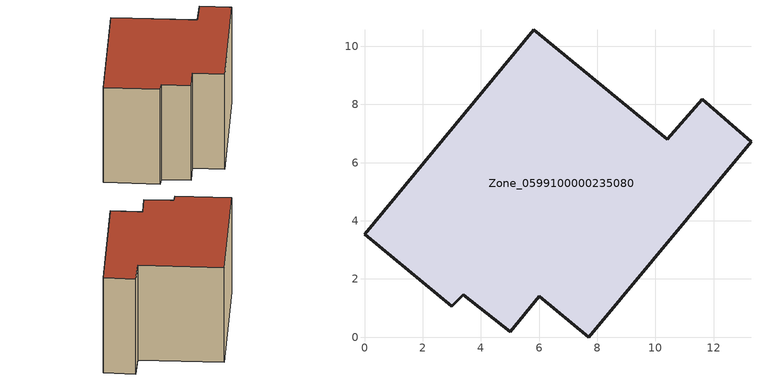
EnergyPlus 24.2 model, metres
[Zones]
Zone_0599100000235080
 floor ground (C_G): 10.42,6.8 11.61,8.18 13.29,6.73 7.71,0 6.01,1.41 5.01,0.18 3.4,1.46 3.01,1.06 0,3.54 5.82,10.57 z0
 wall outside (C_F): 3.4,1.46 5.01,0.18 6.01,1.41 7.71,0 13.29,6.73 11.61,8.18 10.42,6.8 5.82,10.57 0,3.54 3.01,1.06 3.4,1.46 z0:7.62
 roof outside (C_R): 6.01,1.41 7.71,0 13.29,6.73 11.61,8.18 10.42,6.8 5.82,10.57 0,3.54 3.01,1.06 3.4,1.46 5.01,0.18 z7.62
[BUILDING]
Pand.0599100000235080: North Axis=0; Terrain=City; Loads Convergence Tolerance Value=0.04; Temperature Convergence Tolerance Value=0.4; Solar Distribution=FullExterior; Maximum Number of Warmup Days=25; Minimum Number of Warmup Days=1
[Site:Location]
Rotterdam.The.Hague.AP_ZH_NLD Design_Conditions: Latitude=51.96; Longitude=4.45; Time Zone=1; Elevation=-4.5
[SITE:GROUNDTEMPERATURE:BUILDINGSURFACE]
18, 18, 18, 18, 18, 18, 18, 18, 18, 18, 18, 18
[MATERIAL] Thermal Absorptance=0.9; Solar Absorptance=0.7; Visible Absorptance=0.7
Name | Roughness | Thickness | Conductivity | Density | Specific Heat
G.TC.1946 | MediumSmooth | 0.15 | 1 | 540 | 1210
F.TC.1946 | Rough | 0.3 | 0.857143 | 1920 | 840
R.TC.1946 | MediumRough | 0.2 | 0.909091 | 1500 | 1000
[CONSTRUCTION]
C_G: G.TC.1946
C_F: F.TC.1946
C_R: R.TC.1946
[ZONE]
Zone_0599100000235080: Type=1; Multiplier=1; Ceiling Height=Autocalculate; Volume=Autocalculate; Floor Area=autocalculate; Part of Total Floor Area=Yes
[ZONEINFILTRATION:DESIGNFLOWRATE]
Infil_Zone_0599100000235080: Zone or ZoneList or Space or SpaceList=Zone_0599100000235080; Schedule=AlwaysOn; Design Flow Rate Calculation Method=Flow/Area; Flow Rate per Floor Area=0.003; Constant Term Coefficient=1; Temperature Term Coefficient=0; Velocity Term Coefficient=0; Velocity Squared Term Coefficient=0
[HVACTEMPLATE:ZONE:IDEALLOADSAIRSYSTEM]
Zone_0599100000235080: Maximum Heating Supply Air Temperature=50; Minimum Cooling Supply Air Temperature=13; Maximum Heating Supply Air Humidity Ratio=0.0156; Minimum Cooling Supply Air Humidity Ratio=0.0077; Heating Limit=NoLimit; Cooling Limit=NoLimit; Dehumidification Control Type=ConstantSensibleHeatRatio; Cooling Sensible Heat Ratio=0.7; Dehumidification Setpoint=60; Humidification Control Type=None; Humidification Setpoint=30; Outdoor Air Method=None; Outdoor Air Flow Rate per Person=0.00944; Outdoor Air Flow Rate per Zone Floor Area=0; Outdoor Air Flow Rate per Zone=0; Demand Controlled Ventilation Type=None; Outdoor Air Economizer Type=NoEconomizer; Heat Recovery Type=None; Sensible Heat Recovery Effectiveness=0.7; Latent Heat Recovery Effectiveness=0.65
[ZONECONTROL:THERMOSTAT]
ThermostatControl_Zone_0599100000235080: Zone or ZoneList=Zone_0599100000235080; Control Type Schedule=DualSetpointControlType; Control 1=Thermostat_Zone_0599100000235080; Temperature Difference Between Cutout And Setpoint=0
[THERMOSTATSETPOINT:DUALSETPOINT]
Thermostat_Zone_0599100000235080: Heating Setpoint Temperature Schedule=HeatingSetpoint_Zone_0599100000235080; Cooling Setpoint Temperature Schedule=CoolingSetpoint_Zone_0599100000235080
[SCHEDULE:COMPACT]
HeatingSetpoint_Zone_0599100000235080: Through: 12/31, For: AllDays, Until: 24:00, 21
CoolingSetpoint_Zone_0599100000235080: Through: 12/31, For: AllDays, Until: 24:00, 24
DualSetpointControlType: Through: 12/31, For: AllDays, Until: 24:00, 4
AlwaysOn: Through: 12/31, For: AllDays, Until: 24:00, 1
